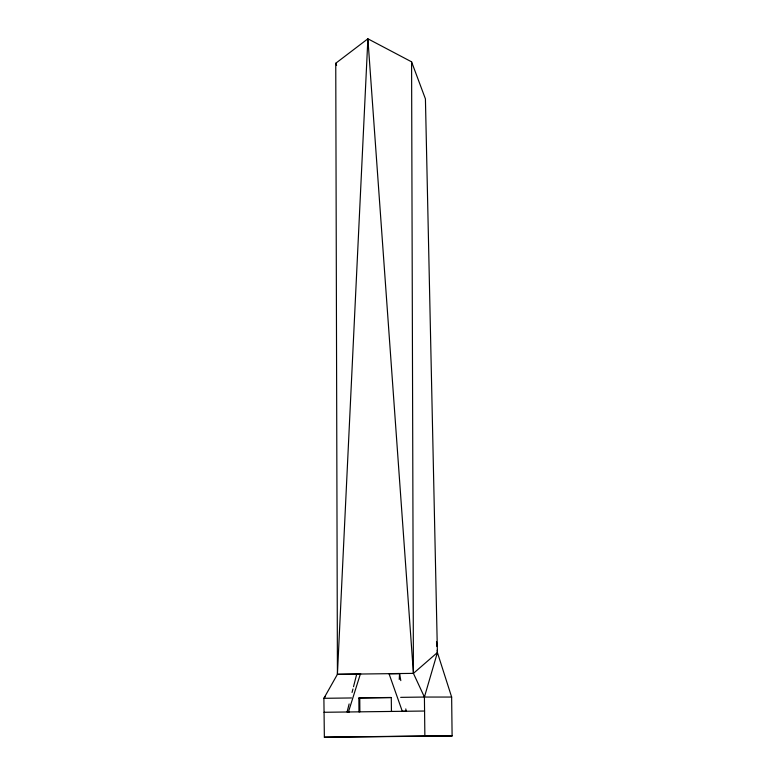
<?xml version="1.0" encoding="UTF-8"?>
<svg xmlns="http://www.w3.org/2000/svg" width="776" height="776" viewBox="0 0 776 776"><rect width="100%" height="100%" fill="white"/><g stroke="black" fill="none" stroke-linecap="round" stroke-linejoin="round"><path stroke-width="1.16" d="M437.208 650.133L437.412 652.538L413.424 673.374L337.424 674.315L367.882 38.8L411.581 61.828L425.423 98.891L437.412 652.538L451.642 697.052L452.107 735.949L324.358 737.2L323.893 698.303L337.424 674.315L335.756 63.254L367.882 38.8L413.424 673.374L424.414 697.052L424.87 735.949L452.107 735.949M399.242 679.504L399.562 673.539L388.989 673.607L402.298 711.301L406.207 711.272L405.79 708.915M349.132 703.958L347.085 712.009L349.336 711.97M352.052 692.454L352.935 689.001M353.516 686.702L356.737 674.053L360.384 673.956L348.434 711.97M400.668 697.352L424.414 697.052L437.412 652.538M325.425 696.479L323.893 698.303L351.499 697.963M337.424 674.315L360.277 674.034M356.737 674.053L360.811 673.995M359.773 697.857L391.075 697.469M358.861 698.002L359.773 698.002L359.87 711.835L358.958 711.835L358.861 698.002L391.279 697.605L391.444 711.437L392.355 711.437M324.058 712.281L424.579 711.029M324.358 737.2L424.87 735.949M388.989 673.607L399.562 673.539L400.804 680.62M424.414 697.052L451.642 697.052M335.756 63.254L336.59 65.465M436.529 641.684L436.917 646.515M411.581 61.828L413.424 673.374"/></g></svg>
